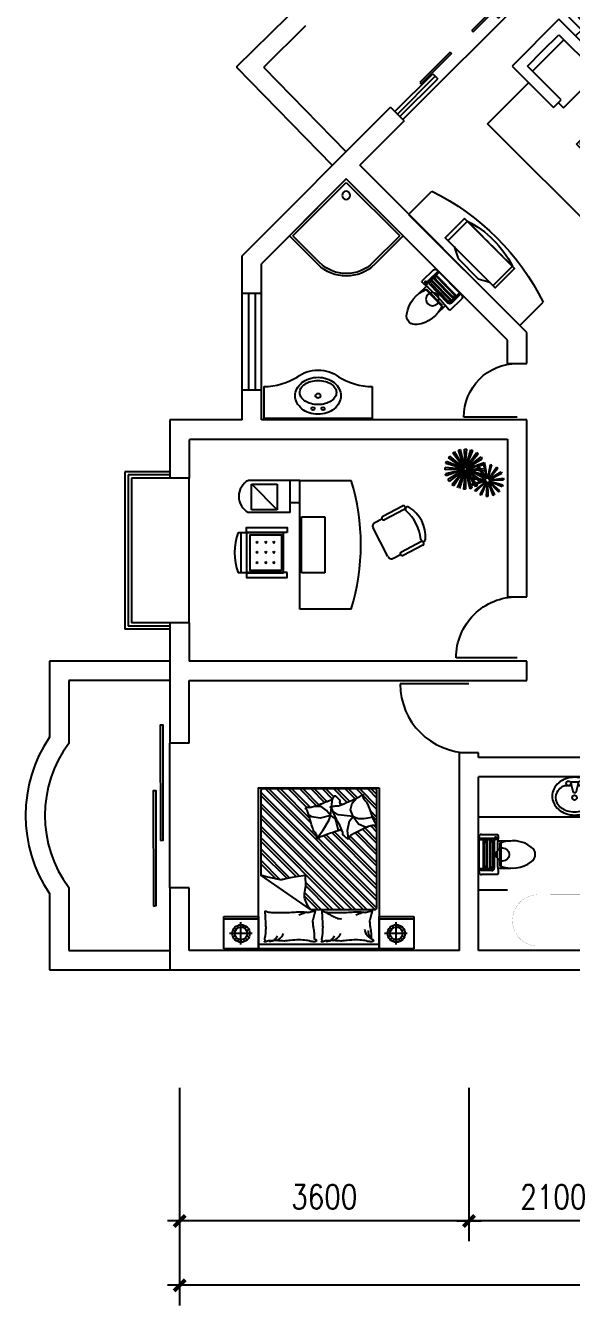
# Model space of a CAD drawing. Header units: millimetres. Extents: x 1118 to 35723, y 564 to 28366.
# Drawn here: x 7917 to 14708, y 564 to 16479 of the extents above; entities that cross this region are included whole.
import ezdxf
from ezdxf.enums import TextEntityAlignment as Align

# ---------------------------------------------------------------- set-up
doc = ezdxf.new("R2010")
doc.units = ezdxf.units.MM
for name, color, linetype in [('AXIS', 3, 'Continuous'), ('GLASS', 5, 'Continuous'), ('JJ', 252, 'Continuous'), ('MC', 2, 'Continuous'), ('WALL', 255, 'Continuous'), ('WINDOW', 2, 'Continuous'), ('WINDOW_TEXT', 7, 'Continuous')]:
    doc.layers.add(name, color=color, linetype=linetype)
doc.styles.add('DIM_FONT', font='SIMPLEX.shx', dxfattribs={"width": 0.8})
doc.styles.add('SIMPLEX', font='SIMPLEX.SHX')
doc.styles.get("Standard").update_dxf_attribs({"font": 'arial.ttf'})
doc.dimstyles.new('DIMN', dxfattribs={"dimtxt": 300, "dimasz": 1, "dimexe": 250, "dimexo": 300, "dimgap": 150, "dimtad": 1, "dimdec": 0, "dimdsep": 46, "dimtxsty": 'DIM_FONT', "dimblk": '_DIMX', "dimcen": 2.5, "dimclrt": 7, "dimadec": 0, "dimazin": 0, "dimtfac": 1, "dimtdec": 0, "dimtix": 1, "dimtmove": 2, "dimatfit": 3, "dimldrblk": '_DIMX', "dimfxl": 1, "dimtolj": 1, "dimtzin": 0, "dimarcsym": 0})

# ---------------------------------------------------------------- blocks, each defined once
blk = doc.blocks.new('_WBLK')
for p, q in [((-0.5, 0.5), (0.5, 0.5)), ((0.5, 0.167), (-0.5, 0.167)), ((0.5, -0.167), (-0.5, -0.167)), ((-0.5, -0.5), (0.5, -0.5))]:
    blk.add_line(p, q)
at = {"layer": 'WINDOW_TEXT', "style": 'SIMPLEX', "flags": 9}
blk.add_attdef('A', text='', height=1, dxfattribs=at).set_placement((0, 1.5), align=Align.MIDDLE)
blk = doc.blocks.new('_DIMX')
blk.add_line((-150, 0), (150, 0))
at = {"const_width": 50}
blk.add_lwpolyline([(-70, -70), (70, 70)], dxfattribs=at)
blk = doc.blocks.new('*D51')
at = {"layer": 'AXIS', "color": 0, "lineweight": -2, "transparency": 16777216}
for p, q in [((9833, 3271), (9833, 564)), ((27731, 3271), (27731, 564)), ((27730, 814), (9834, 814))]:
    blk.add_line(p, q, dxfattribs=at)
at = {"layer": 'DEFPOINTS', "color": 0, "transparency": 16777216}
for p in [(9833, 3571), (27731, 3571), (9833, 814)]:
    blk.add_point(p, dxfattribs=at)
at = {"layer": 'AXIS', "color": 0, "lineweight": -2, "transparency": 16777216, "rotation": 180}
blk.add_blockref('_DIMX', (9833, 814), dxfattribs=at)
at = {"layer": 'AXIS', "color": 0, "lineweight": -2, "transparency": 16777216}
blk.add_blockref('_DIMX', (27731, 814), dxfattribs=at)
at = {"layer": 'AXIS', "color": 7, "transparency": 16777216, "insert": (18782, 1114), "char_height": 300, "attachment_point": 5, "style": 'DIM_FONT'}
blk.add_mtext('\\A1;17898', dxfattribs=at)
blk = doc.blocks.new('*D52')
at = {"layer": 'AXIS', "color": 0, "lineweight": -2, "transparency": 16777216}
for p, q in [((9833, 3271), (9833, 1364)), ((13433, 3271), (13433, 1364)), ((13432, 1614), (9834, 1614))]:
    blk.add_line(p, q, dxfattribs=at)
at = {"layer": 'DEFPOINTS', "color": 0, "transparency": 16777216}
for p in [(9833, 3571), (13433, 3571), (9833, 1614)]:
    blk.add_point(p, dxfattribs=at)
at = {"layer": 'AXIS', "color": 0, "lineweight": -2, "transparency": 16777216, "rotation": 180}
blk.add_blockref('_DIMX', (9833, 1614), dxfattribs=at)
at = {"layer": 'AXIS', "color": 0, "lineweight": -2, "transparency": 16777216}
blk.add_blockref('_DIMX', (13433, 1614), dxfattribs=at)
at = {"layer": 'AXIS', "color": 7, "transparency": 16777216, "insert": (11633, 1914), "char_height": 300, "attachment_point": 5, "style": 'DIM_FONT'}
blk.add_mtext('\\A1;3600', dxfattribs=at)
blk = doc.blocks.new('_C4WAM')
at = {"color": 2}
for p, q in [((-219, -210), (-219, 193)), ((-219, 193), (213, 193)), ((213, 193), (213, -210)), ((-138, 2), (144, 2)), ((-111, 2), (-80, 2)), ((-75, 31), (-102, 45)), ((-56, 60), (-76, 82)), ((-31, 76), (-43, 104)), ((0, 138), (0, -138)), ((0, 82), (0, 112)), ((30, 76), (41, 103)), ((54, 60), (76, 79)), ((72, 33), (99, 46)), ((-70, -35), (-97, -50)), ((-49, -59), (-70, -82)), ((-23, -72), (-35, -102)), ((32, -68), (48, -95)), ((59, -48), (82, -68)), ((73, -23), (101, -34)), ((213, -178), (-219, -178)), ((213, -210), (-219, -210))]:
    blk.add_line(p, q, dxfattribs=at)
for centre, radius in [((-2, 3), 109), ((-1, 3), 78.7)]:
    blk.add_circle(centre, radius, dxfattribs=at)
at = {"style": 'DIM_FONT', "width": 0.8, "flags": 9}
for tag in ['XSIZE', 'YSIZE']:
    blk.add_attdef(tag, (0, 0), '', height=0.5, dxfattribs=at)
blk = doc.blocks.new('_R44UEP')
at = {"layer": 'JJ', "color": 8}
for p, q in [((52, -750), (52, 750)), ((1906, 722), (489, -696)), ((1807, 722), (489, -597)), ((1665, 722), (489, -455)), ((1764, 722), (489, -554)), ((1623, 722), (489, -413)), ((1524, 722), (489, -314)), ((1482, 722), (489, -272)), ((489, 103), (916, 722)), ((1948, 722), (510, -717)), ((1988, 662), (602, -724)), ((1100, 722), (859, 480)), ((1057, 722), (869, 533)), ((1199, 722), (872, 395)), ((1241, 722), (880, 360)), ((1340, 722), (895, 276)), ((1383, 722), (901, 240)), ((1968, 722), (916, 722)), ((1988, -704), (1988, 702)), ((1988, 620), (644, -724)), ((1988, 521), (1563, 96)), ((1988, 478), (1621, 111)), ((1988, 379), (1758, 149)), ((1988, 337), (1759, 108)), ((655, 178), (489, 11)), ((694, 175), (489, -31)), ((824, 163), (489, -173)), ((781, 162), (489, -130)), ((1988, 238), (1779, 29)), ((1988, 195), (1790, -2)), ((489, 103), (489, -704)), ((1368, 28), (1472, -52)), ((1626, -16), (1640, 87)), ((1640, 87), (1660, 123)), ((1769, -30), (1769, 63)), ((1988, 96), (1820, -72)), ((1988, 54), (1833, -101)), ((1406, -61), (743, -724)), ((1417, -92), (785, -724)), ((1472, -52), (1603, -127)), ((1603, -127), (1658, -145)), ((1658, -145), (1617, -202)), ((1658, -145), (1626, -16)), ((1658, -145), (1721, -95)), ((1658, -145), (1752, -156)), ((1721, -95), (1769, -30)), ((1767, -158), (1861, -170)), ((1988, -45), (1862, -171)), ((1988, -87), (1889, -186)), ((1443, -166), (884, -724)), ((1454, -197), (927, -724)), ((1477, -273), (1452, -298)), ((1559, -222), (1470, -241)), ((1617, -202), (1559, -222)), ((1645, -426), (1664, -240)), ((1664, -240), (1700, -190)), ((1700, -190), (1709, -178)), ((1816, -259), (1793, -282)), ((1988, -186), (1821, -353)), ((1988, -229), (1834, -383)), ((1373, -377), (1026, -724)), ((1405, -388), (1068, -724)), ((1440, -452), (1167, -724)), ((1368, -369), (1471, -355)), ((1471, -355), (1593, -381)), ((1645, -426), (1552, -495)), ((1593, -381), (1645, -426)), ((1645, -426), (1618, -493)), ((1645, -426), (1728, -395)), ((1728, -395), (1810, -415)), ((1988, -469), (1733, -724)), ((1810, -415), (1873, -469)), ((1988, -328), (1865, -451)), ((1988, -370), (1878, -480)), ((1454, -480), (1210, -724)), ((1488, -545), (1309, -724)), ((1502, -574), (1351, -724)), ((1552, -495), (1514, -589)), ((1514, -589), (1518, -613)), ((1618, -493), (1621, -562)), ((1621, -562), (1638, -660)), ((1722, -636), (1634, -724)), ((1988, -512), (1775, -724)), ((1988, -611), (1874, -724)), ((509, -724), (1968, -724)), ((879, -750), (879, -753)), ((1528, -646), (1450, -724)), ((1534, -683), (1492, -724)), ((1657, -658), (1591, -724)), ((1638, -660), (1645, -663)), ((1988, -653), (1917, -724))]:
    blk.add_line(p, q, dxfattribs=at)
blk.add_lwpolyline([(2000, -750), (0, -750), (0, 750), (2000, 750)], close=True, dxfattribs=at)
for points in [[(127, 60, -0.263368), (108, 32, -0.494818), (89, 41, -0.049225), (88, 59, -0.036831), (89, 83, -0.031893), (97, 121, 0.035782), (104, 155, 0.032941), (110, 244, 0.026564), (104, 356, 0.017905), (99, 393, -0.033397), (97, 413, -0.03204), (97, 450, 0.018442), (101, 515, 0.010837), (100, 579, 0.014624), (97, 627, 0.111249), (89, 650, -0.153708), (86, 667, -0.076444), (87, 674, -0.215512), (89, 676, -0.585858), (92, 673, 0.363489), (95, 669, 0.191716), (106, 669, -0.129675), (123, 671, -0.01735), (140, 668, 0.019326), (155, 665, 0.018818), (223, 658, 0.021828), (283, 657, 0.006204), (316, 659, 0.001963), (423, 665, 0.028341), (459, 669, -0.117014), (468, 669, -0.36606), (469, 667, -0.03973), (466, 654, -0.048309), (461, 640, 0.062981), (457, 629, 0.04058), (454, 606, 0.014345), (451, 539, 0.005484), (452, 414, 0.007153), (455, 317, 0.008762), (458, 275, -0.008153), (461, 229, -0.06251), (456, 172, 0.078669), (454, 127, 0.047825), (459, 104, -0.034494), (466, 73, -0.023571), (469, 48, -0.510228), (468, 47), (438, 55), (356, 75, 0.073041), (336, 77, 0.023305), (275, 71, 0.018299), (252, 67, -0.01097), (214, 60, -0.042281), (180, 57, -0.027201), (126, 60)], [(912, 164, 0.007867), (894, 282, 0.009508), (876, 378, 0.006616), (862, 443, -0.023828), (858, 462, -0.080713), (859, 480, -0.009591), (891, 633, -0.013133), (899, 666, -0.007859), (916, 722)], [(95, 616, 0.088153), (98, 582, 0.088153), (114, 550, 0.077547), (135, 529, 0.077547), (162, 515)], [(101, 534, 0.027842), (111, 510, 0.048685), (119, 498, 0.023666), (144, 470, 0.031223), (164, 451, 0.046801), (172, 446, 0.023191), (189, 438)], [(454, 151, 0.009729), (445, 178, 0.009729), (435, 205, 0.007971), (426, 227, 0.007971), (416, 248)], [(489, 103, -0.085272), (599, 167, -0.124044), (686, 176), (782, 162), (912, 164)], [(1480, -286, 0.025626), (1478, -274, 0.0108), (1436, -145, 0.00456), (1405, -58, 0.01125), (1391, -23, 0.069394), (1380, -4, -0.079756), (1371, 13, -0.106399), (1368, 28, -0.328642), (1372, 32, -0.299547), (1378, 29, 0.189917), (1387, 24, 0.033518), (1397, 23, 0.075627), (1402, 23, 0.053489), (1410, 26, 0.017838), (1432, 38, 0.038394), (1456, 55, -0.059529), (1472, 66, -0.035943), (1498, 76, -0.011245), (1585, 102, -0.006203), (1624, 112, 0.010783), (1647, 118, 0.019485), (1660, 123, 0.005062), (1710, 142, 0.101392), (1736, 159, -0.223768), (1749, 164, -0.25558), (1754, 161, -0.081563), (1759, 145, -0.071805), (1759, 128, 0.069985), (1759, 111, 0.03546), (1772, 51, 0.029432), (1797, -18, 0.001554), (1811, -51, -0.00152), (1826, -85, -0.004735), (1840, -121, 0.00382), (1859, -164, 0.296001), (1891, -186, -0.649774), (1900, -208, -0.02319), (1895, -212, 0.0288), (1892, -216, 0.005727), (1886, -223, -0.004358), (1878, -231, -0.027528), (1861, -248, -0.046214), (1850, -257, -0.194121), (1833, -260, 0.133719), (1809, -261, 0.005779), (1787, -268, 0.008882)], [(127, -649, -0.263368), (108, -677, -0.494818), (89, -668, -0.049225), (88, -650, -0.036831), (89, -626, -0.031893), (97, -589, 0.035782), (104, -555, 0.032941), (110, -465, 0.026564), (104, -354, 0.017905), (99, -316, -0.033397), (97, -296, -0.03204), (97, -259, 0.018442), (101, -195, 0.010837), (100, -130, 0.014624), (97, -82, 0.111249), (89, -59, -0.153708), (86, -42, -0.076444), (87, -35, -0.215512), (89, -33, -0.585858), (92, -36, 0.363489), (95, -41, 0.191716), (106, -41, -0.129675), (123, -39, -0.01735), (140, -42, 0.019326), (155, -44, 0.018818), (223, -51, 0.021828), (283, -52, 0.006204), (316, -50, 0.001963), (423, -44, 0.028341), (459, -40, -0.117014), (468, -41, -0.36606), (469, -42, -0.03973), (466, -56, -0.048309), (461, -69, 0.062981), (457, -80, 0.04058), (454, -103, 0.014345), (451, -170, 0.005484), (452, -296, 0.007153), (455, -392, 0.008762), (458, -434, -0.008153), (461, -480, -0.06251), (456, -537, 0.078669), (454, -583, 0.047825), (459, -605, -0.034494), (466, -636, -0.023571), (469, -661, -0.510228), (468, -662), (438, -655), (356, -634, 0.073041), (336, -632, 0.023305), (275, -638, 0.018299), (252, -642, -0.01097), (214, -649, -0.042281), (180, -652, -0.027201), (126, -649)], [(95, -93, 0.088153), (98, -128, 0.088153), (114, -159, 0.077547), (135, -181, 0.077547), (162, -195)], [(455, -89, 0.016108), (429, -128, 0.024599), (414, -155, 0.009477), (391, -204, 0.015937), (378, -234, 0.072521), (375, -250, 0.033339), (375, -287)], [(101, -175, 0.027842), (111, -199, 0.048685), (119, -211, 0.023666), (144, -239, 0.031223), (164, -258, 0.046801), (172, -264, 0.023191), (189, -272)], [(454, -559, 0.009729), (445, -531, 0.009729), (435, -504, 0.007971), (426, -483, 0.007971), (416, -461)], [(127, -649, -0.077379), (152, -614, -0.077379), (187, -589, -0.047525), (211, -579, -0.047525), (238, -574)], [(143, -651, -0.05369), (156, -636, -0.070312), (168, -628, -0.015448), (177, -625, -0.013244), (187, -621, -0.082127), (205, -618, -0.064164), (228, -621)]]:
    blk.add_lwpolyline(points, format="xyb", dxfattribs=at)
blk.add_lwpolyline([(1583, -692, 0.101392), (1559, -710, -0.223768), (1546, -716, -0.25558), (1541, -714, -0.081563), (1535, -698, -0.071805), (1534, -681, 0.069985), (1532, -664, 0.03546), (1515, -605, 0.029432), (1485, -539, 0.001554), (1468, -506, -0.00152), (1451, -474, -0.004735), (1433, -439, 0.00382), (1412, -397, 0.296001), (1378, -378, -0.649774), (1367, -357, -0.02319), (1372, -352, 0.0288), (1375, -348, 0.005727), (1380, -341, -0.004358), (1387, -332, -0.027528), (1403, -314, -0.046214), (1414, -305, -0.194121), (1430, -300, 0.133719), (1454, -297, 0.011505), (1496, -279, 0.008882), (1550, -253, 0.012426), (1618, -215, -0.033612), (1644, -203), (1701, -180), (1744, -162, 0.224341), (1757, -147, -0.722772), (1766, -147, -0.103513), (1767, -151, 0.053465), (1767, -158, 0.030109), (1772, -181, -0.031436), (1776, -203, -0.05324), (1776, -218, 0.05518), (1777, -233, 0.056271), (1783, -258, 0.0108), (1835, -384, 0.00456), (1873, -469, 0.01125), (1889, -503, 0.069394), (1902, -521, -0.079756), (1912, -537, -0.106399), (1915, -551, -0.328642), (1912, -555, -0.299547), (1906, -554, 0.189917), (1896, -549, 0.033518), (1886, -548, 0.075627), (1882, -549, 0.053489), (1874, -553, 0.017838), (1853, -566, 0.038394), (1830, -585, -0.059529), (1815, -597, -0.035943), (1790, -610, -0.011245), (1705, -642, -0.006203), (1667, -655, 0.010783), (1645, -663, 0.019485), (1632, -668, 0.005062)], format="xyb", close=True, dxfattribs=at)
for centre, start, end in [((1968, 702), 0, 90), ((509, -704), 180, 270), ((741, -704), 270, 0), ((1968, -704), 270, 0)]:
    blk.add_arc(centre, 20, start, end, dxfattribs=at)
at = {"layer": 'JJ', "color": 8, "rotation": 90}
for p in [(193, 969), (193, -963)]:
    blk.add_blockref('_C4WAM', p, dxfattribs=at)
at = {"color": 8, "style": 'DIM_FONT', "width": 0.8, "flags": 9}
for tag in ['XSIZE', 'YSIZE']:
    blk.add_attdef(tag, (0, 0), '', height=0.5, dxfattribs=at)
blk = doc.blocks.new('_R43UKP')
at = {"layer": 'JJ', "color": 8}
for p, q in [((0, 0), (0, 640)), ((1600, 640), (1600, 0)), ((452, 309), (1149, 309)), ((452, 20), (452, 309)), ((1149, 309), (1149, 20)), ((0, 0), (0, -640)), ((1600, 0), (0, 0)), ((280, 0), (280, -120)), ((1149, 20), (452, 20)), ((400, -120), (0, -120)), ((400, -120), (400, -640)), ((48, -596), (368, -281)), ((48, -601), (48, -281)), ((48, -281), (368, -281)), ((368, -281), (368, -601)), ((648, -768), (648, -208)), ((648, -208), (1148, -208)), ((760, -310), (784, -334)), ((784, -310), (760, -334)), ((886, -310), (910, -334)), ((910, -310), (886, -334)), ((1012, -310), (1036, -334)), ((1036, -310), (1012, -334)), ((1148, -655), (1148, -203)), ((760, -411), (784, -435)), ((784, -411), (760, -435)), ((886, -411), (910, -435)), ((910, -411), (886, -435)), ((1012, -411), (1036, -435)), ((1036, -411), (1012, -435)), ((368, -601), (48, -601)), ((760, -521), (784, -545)), ((784, -521), (760, -545)), ((910, -521), (886, -545)), ((886, -521), (910, -545)), ((1012, -521), (1036, -545)), ((1036, -521), (1012, -545)), ((1148, -661), (648, -661)), ((1148, -731), (648, -731)), ((1148, -661), (1148, -768))]:
    blk.add_line(p, q, dxfattribs=at)
for points in [[(650, -156), (650, -663), (586, -663), (586, -156)], [(1145, -156), (1145, -663), (1210, -663), (1210, -156)], [(1119, -227), (1119, -620), (679, -620), (679, -227)]]:
    blk.add_lwpolyline(points, close=True, dxfattribs=at)
for centre, radius, start, end in [((800, -1967), 2727, 72.9385, 107.0615), ((200, -533), 227, 208.0725, 331.9275), ((898, -104), 709, 249.3541, 290.6459)]:
    blk.add_arc(centre, radius, start, end, dxfattribs=at)
at = {"color": 8, "style": 'DIM_FONT', "width": 0.8, "flags": 9}
for tag in ['XSIZE', 'YSIZE']:
    blk.add_attdef(tag, (0, 0), '', height=0.5, dxfattribs=at)
blk = doc.blocks.new('M_A14NPV')
for points in [[(0.1799, 0.1784), (0.1767, 0.1601), (-0.6168, 0.1601), (-0.6167, 0.1808)], [(0.6323, 0.2261), (0.6292, 0.2078), (-0.1643, 0.2078), (-0.1643, 0.2286)]]:
    blk.add_lwpolyline(points, close=True)
blk = doc.blocks.new('*D54')
at = {"layer": 'AXIS', "color": 0, "lineweight": -2, "transparency": 16777216}
for p, q in [((13433, 3271), (13433, 1364)), ((15533, 3271), (15533, 1364)), ((15532, 1614), (13434, 1614))]:
    blk.add_line(p, q, dxfattribs=at)
at = {"layer": 'DEFPOINTS', "color": 0, "transparency": 16777216}
for p in [(13433, 3571), (15533, 3571), (13433, 1614)]:
    blk.add_point(p, dxfattribs=at)
at = {"layer": 'AXIS', "color": 0, "lineweight": -2, "transparency": 16777216, "rotation": 180}
blk.add_blockref('_DIMX', (13433, 1614), dxfattribs=at)
at = {"layer": 'AXIS', "color": 0, "lineweight": -2, "transparency": 16777216}
blk.add_blockref('_DIMX', (15533, 1614), dxfattribs=at)
at = {"layer": 'AXIS', "color": 7, "transparency": 16777216, "insert": (14483, 1914), "char_height": 300, "attachment_point": 5, "style": 'DIM_FONT'}
blk.add_mtext('\\A1;2100', dxfattribs=at)
blk = doc.blocks.new('_R39UIK')
at = {"layer": 'JJ', "color": 8}
for p, q in [((-2, -1), (-138, 187)), ((0, 0), (-115, 202)), ((3, 1), (-69, 223)), ((5, 2), (-42, 230)), ((9, 2), (9, 235)), ((11, 2), (36, 233)), ((14, 1), (86, 223)), ((16, 1), (111, 213)), ((19, -1), (156, 187)), ((20, -2), (177, 170)), ((-9, -13), (-240, 12)), ((-8, -10), (-229, 62)), ((-7, -8), (-219, 87)), ((-5, -5), (-194, 132)), ((-4, -3), (-176, 153)), ((23, -5), (211, 132)), ((24, -7), (226, 109)), ((25, -10), (246, 62)), ((26, -12), (253, 36)), ((-246, -208), (-420, -151)), ((-244, -203), (-390, -95)), ((-242, -202), (-378, -80)), ((-238, -199), (-328, -40)), ((-237, -198), (-310, -31)), ((-231, -196), (-248, -15)), ((-9, -15), (-241, -15)), ((-8, -19), (-236, -66)), ((-229, -196), (-229, -14)), ((-8, -21), (-229, -92)), ((-224, -197), (-166, -24)), ((-222, -198), (-148, -31)), ((-218, -201), (-94, -66)), ((-216, -202), (-81, -80)), ((-213, -207), (-46, -134)), ((-213, -208), (-39, -152)), ((-7, -24), (-208, -139)), ((-5, -26), (-194, -162)), ((-3, -28), (-159, -200)), ((-2, -29), (-138, -217)), ((2, -31), (-94, -243)), ((3, -32), (-69, -253)), ((7, -33), (-19, -264)), ((9, -33), (9, -265)), ((12, -32), (60, -260)), ((14, -32), (86, -253)), ((17, -30), (133, -232)), ((19, -29), (156, -217)), ((22, -27), (194, -183)), ((23, -26), (211, -162)), ((25, -21), (246, -92)), ((25, -22), (237, -118)), ((26, -15), (259, -15)), ((26, -17), (257, -42)), ((-247, -216), (-428, -234)), ((-247, -217), (-426, -253)), ((-247, -210), (-425, -170)), ((-245, -222), (-403, -313)), ((-244, -224), (-392, -330)), ((-240, -228), (-347, -375)), ((-238, -229), (-331, -386)), ((-233, -231), (-272, -409)), ((-231, -231), (-252, -412)), ((-226, -231), (-188, -409)), ((-224, -230), (-170, -405)), ((-219, -228), (-112, -376)), ((-218, -227), (-97, -364)), ((-214, -221), (-48, -297)), ((-214, -223), (-57, -314)), ((-212, -214), (-29, -216)), ((-212, -216), (-31, -235))]:
    blk.add_line(p, q, dxfattribs=at)
for centre, radius, start, end in [((9, -15), 250, 119.7533, 126), ((9, -15), 250, 101.7533, 108), ((9, -15), 250, 83.7533, 90), ((9, -15), 250, 65.7533, 72), ((9, -15), 250, 47.7533, 54), ((9, -15), 250, 173.7533, 180), ((9, -15), 250, 155.7533, 162), ((9, -15), 250, 137.7533, 144), ((9, -15), 17.5, 119.7533, 126), ((9, -15), 17.5, 101.7533, 108), ((9, -15), 17.5, 83.7533, 90), ((9, -15), 17.5, 65.7533, 72), ((9, -15), 250, 29.7533, 36), ((9, -15), 250, 11.7533, 18), ((-229, -214), 200, 161.8589, 167.4365), ((-229, -214), 200, 137.8589, 143.4365), ((-229, -214), 200, 113.8589, 119.4365), ((-229, -214), 200, 89.8589, 95.4365), ((9, -15), 250, 191.7533, 198), ((9, -15), 250, 209.7533, 216), ((-229, -214), 200, 65.8589, 71.4365), ((-229, -214), 200, 41.8589, 47.4365), ((-229, -214), 200, 17.8589, 23.4365), ((9, -15), 17.5, 173.7533, 180), ((9, -15), 17.5, 155.7533, 162), ((9, -15), 17.5, 191.7533, 198), ((9, -15), 17.5, 209.7533, 216), ((9, -15), 17.5, 137.7533, 144), ((9, -15), 17.5, 227.7533, 234), ((9, -15), 17.5, 245.7533, 252), ((9, -15), 17.5, 263.7533, 270), ((9, -15), 17.5, 281.7533, 288), ((9, -15), 17.5, 299.7533, 306), ((9, -15), 17.5, 47.7533, 54), ((9, -15), 17.5, 317.7533, 324), ((9, -15), 17.5, 29.7533, 36), ((9, -15), 17.5, 11.7533, 18), ((9, -15), 17.5, 335.7533, 342), ((9, -15), 17.5, 353.7533, 0), ((9, -15), 250, 335.7533, 342), ((9, -15), 250, 353.7533, 0), ((-229, -214), 200, 185.8589, 191.4365), ((-229, -214), 200, 209.8589, 215.4365), ((9, -15), 250, 227.7533, 234), ((9, -15), 250, 245.7533, 252), ((-229, -214), 200, 329.8589, 335.4365), ((-229, -214), 200, 353.8589, 359.4365), ((9, -15), 250, 263.7533, 270), ((9, -15), 250, 281.7533, 288), ((9, -15), 250, 317.7533, 324), ((-229, -214), 200, 233.8589, 239.4365), ((-229, -214), 200, 257.8589, 263.4365), ((-229, -214), 200, 281.8589, 287.4365), ((-229, -214), 200, 305.8589, 311.4365)]:
    blk.add_arc(centre, radius, start, end, dxfattribs=at)
at = {"color": 8, "style": 'DIM_FONT', "width": 0.8, "flags": 9}
for tag in ['XSIZE', 'YSIZE']:
    blk.add_attdef(tag, (0, 0), '', height=0.5, dxfattribs=at)
blk = doc.blocks.new('_E21XNX')
at = {"layer": 'JJ'}
for p, q in [((-170, 234), (-170, 395)), ((170, 234), (170, 395)), ((-250, 30), (-250, 232)), ((-200, 160), (-200, 0)), ((-170, 190), (170, 190)), ((-155, 170), (155, 170)), ((-144, 270), (144, 270)), ((-140, 260), (140, 260)), ((200, 160), (200, 0)), ((250, 233), (250, 30)), ((220, 0), (-220, 0)), ((-180, 144), (-180, 0)), ((-180, 144), (180, 144)), ((-180, 134), (180, 134)), ((-180, 103), (180, 103)), ((-180, 51), (180, 51)), ((-179, 62), (179, 62)), ((-140, 92), (140, 92)), ((180, 144), (180, 0))]:
    blk.add_line(p, q, dxfattribs=at)
for centre, radius in [((0, 294), 81.2), ((-200, 211), 18.5), ((-200, 211), 12.5)]:
    blk.add_circle(centre, radius, dxfattribs=at)
for centre, radius, start, end in [((227, 413), 398, 143.3619, 202.5495), ((0, 590), 110, 33.4509, 146.5491), ((-227, 413), 398, 337.4505, 36.6381), ((-234, 219), 20.2, 78.067, 140.9933), ((1, 2541), 2314, 264.1479, 269.9714), ((-170, 160), 30, 89.9995, 180), ((-155, 145), 25, 90, 180), ((-1, 2541), 2314, 270.0286, 275.8521), ((155, 145), 25, 0, 90), ((170, 160), 30, 0, 90.002), ((235, 219), 20.2, 41.8851, 101.933), ((-220, 30), 30, 180, 270), ((-140, 52), 50, 90, 143.1301), ((-140, 52), 40, 90, 180), ((140, 52), 50, 36.8699, 90), ((140, 52), 40, 360, 90), ((220, 30), 30, 270, 0)]:
    blk.add_arc(centre, radius, start, end, dxfattribs=at)
at = {"style": 'DIM_FONT', "width": 0.7, "flags": 9}
for tag in ['XSIZE', 'YSIZE']:
    blk.add_attdef(tag, (0, 0), '', height=0.5, dxfattribs=at)
blk = doc.blocks.new('_DBLK')
blk.add_line((-0.45, 0), (-0.45, -0.95))
blk.add_arc((-0.45, 0), 0.95, 270, 0)
at = {"layer": 'WINDOW_TEXT', "style": 'SIMPLEX', "flags": 9}
blk.add_attdef('A', text='', height=1, dxfattribs=at).set_placement((0, 1.5), align=Align.MIDDLE)
blk = doc.blocks.new('M_C32CXI')
for p, q in [((-188, 275), (87, 275)), ((87, 225), (-188, 225)), ((212, 250), (112, 250)), ((262, 200), (262, -200)), ((-188, -225), (87, -225)), ((87, -275), (-188, -275)), ((212, -250), (112, -250))]:
    blk.add_line(p, q)
for centre, radius, start, end in [((111, 0), 426, 148.1092, 211.8908), ((-227, 210), 28.1, 338.7607, 148.1092), ((314, 0), 552, 158.7607, 201.2393), ((-188, 250), 25, 90, 270), ((87, 250), 25, 270, 90), ((212, 200), 50, 0, 90), ((-227, -210), 28.1, 211.8908, 21.2393), ((-188, -250), 25, 90, 270), ((87, -250), 25, 270, 90), ((212, -200), 50, 270, 0)]:
    blk.add_arc(centre, radius, start, end)
at = {"width": 0.8, "flags": 9}
for tag in ['XSIZE', 'YSIZE']:
    blk.add_attdef(tag, (0, 0), '', height=0.5, dxfattribs=at)
blk = doc.blocks.new('_E22XDX')
at = {"layer": 'JJ'}
for p, q in [((-37, -105), (-107, -105)), ((44, -61), (-44, -61)), ((-15, -194), (-44, -76)), ((44, -76), (15, -194)), ((107, -105), (37, -105)), ((15, -194), (-15, -194))]:
    blk.add_line(p, q, dxfattribs=at)
for centre in [(-74, -76), (74, -76), (0, -253)]:
    blk.add_circle(centre, 29.6, dxfattribs=at)
for centre, radius, start, end in [((0, -333), 333, 70.8303, 109.1697), ((-82, -235), 198, 153.7322, 206.2678), ((-42, -254), 242, 130.0063, 153.7322), ((-53, -280), 191, 126.8699, 151.0888), ((-17, -285), 282, 109.1697, 130.0063), ((-21, -323), 244, 123.9045, 126.8699), ((-107, -194), 88.7, 90, 123.9045), ((107, -194), 88.7, 57.7402, 90), ((17, -285), 282, 49.9937, 70.8303), ((53, -280), 191, 28.9112, 57.7402), ((42, -254), 242, 26.2678, 49.9937), ((82, -235), 198, 333.7322, 26.2678), ((-102, -253), 135, 151.0888, 208.9112), ((-53, -226), 191, 208.9112, 233.1301), ((53, -226), 191, 306.8699, 331.0888), ((102, -253), 135, 331.0888, 28.9112), ((-42, -216), 242, 206.2678, 229.9937), ((-17, -185), 282, 229.9937, 250.8303), ((-21, -183), 244, 233.1301, 252.7421), ((0, -137), 333, 250.8303, 289.1697), ((0, -116), 314, 252.7421, 287.2579), ((21, -183), 244, 287.2579, 306.8699), ((17, -185), 282, 289.1697, 310.0063), ((42, -216), 242, 310.0063, 333.7322)]:
    blk.add_arc(centre, radius, start, end, dxfattribs=at)
at = {"style": 'DIM_FONT', "width": 0.7, "flags": 9}
for tag in ['XSIZE', 'YSIZE']:
    blk.add_attdef(tag, (0, 0), '', height=0.5, dxfattribs=at)
blk = doc.blocks.new('M_E4')
for p, q in [((670, -80), (670, -137)), ((670, -86), (670, -97)), ((670, -663), (670, -614))]:
    blk.add_line(p, q)
at = {"const_width": 1.5}
for points in [[(-750, -750), (-750, 0)], [(-750, 0), (750, 0)], [(750, 0), (750, -750)], [(608, -56), (640, -56)], [(670, -90), (670, -656)], [(750, -750), (-750, -750)], [(670, -663), (670, -655)]]:
    blk.add_lwpolyline(points, dxfattribs=at)
for points in [[(-399, -56, 0.930688), (-388, -693, 0.930688)], [(670, -86, 0.414214), (640, -56, 0.414214)], [(670, -90, 0.041784), (670, -85, 0.412615)], [(640, -693, 0.414214), (670, -663, 0.414214)]]:
    blk.add_lwpolyline(points, format="xyb", dxfattribs=at)
at = {"const_width": 1.5, "flags": 128}
for points in [[(-399, -56), (608, -56)], [(-399, -694), (645, -692)]]:
    blk.add_lwpolyline(points, dxfattribs=at)
for radius in [25, 23]:
    blk.add_circle((550, -381), radius)
blk.add_arc((640, -663), 30, 270, 280.176)
at = {"width": 0.8, "flags": 9}
for tag in ['XSIZE', 'YSIZE']:
    blk.add_attdef(tag, (0, 0), '', height=0.5, dxfattribs=at)
blk = doc.blocks.new('_C64MXU')
at = {"layer": 'GLASS', "color": 0, "linetype": 'Continuous'}
for p, q in [((591, 1867), (-231, 1867)), ((-231, 1867), (-231, 1137)), ((591, 1137), (591, 1867)), ((-96, 1732), (164, 1732)), ((-96, 1137), (-96, 1732)), ((456, 1642), (-96, 1642)), ((164, 1732), (456, 1732)), ((456, 1732), (456, 1137)), ((-231, 1137), (-96, 1137)), ((-147, 1047), (-147, 1137)), ((-147, 1137), (-147, 1047)), ((456, 1137), (591, 1137)), ((506, 1047), (506, 1137)), ((-147, 1047), (506, 1047)), ((609, -831), (609, 958)), ((609, 958), (699, 958)), ((699, 958), (609, 958)), ((1509, 1042), (699, 1042)), ((699, 1042), (699, 907)), ((1509, -915), (1509, 1042)), ((699, 907), (1374, 907)), ((1284, 907), (1284, -780)), ((1374, 907), (1374, -780)), ((243, 581), (-353, 581)), ((-353, 581), (-353, -488)), ((243, -488), (243, 581)), ((609, 355), (1284, 355)), ((609, -228), (1284, -228)), ((-353, -488), (243, -488)), ((1374, -780), (699, -780)), ((699, -780), (699, -915)), ((-147, -920), (506, -920)), ((-147, -920), (-147, -1010)), ((-147, -1010), (-147, -920)), ((506, -920), (506, -1010)), ((609, -831), (699, -831)), ((699, -831), (609, -831)), ((699, -915), (1509, -915)), ((-231, -1740), (-231, -1010)), ((-231, -1010), (-96, -1010)), ((-96, -1010), (-96, -1605)), ((456, -1605), (456, -1010)), ((456, -1010), (591, -1010)), ((591, -1010), (591, -1740)), ((456, -1515), (-96, -1515)), ((591, -1740), (-231, -1740)), ((-96, -1605), (164, -1605)), ((164, -1605), (456, -1605))]:
    blk.add_line(p, q, dxfattribs=at)
at = {"layer": 'GLASS'}
for p, q in [((722, 1144), (722, 1794)), ((722, 1794), (1372, 1794)), ((1372, 1794), (1372, 1144)), ((802, 1358), (802, 1684)), ((832, 1714), (1262, 1714)), ((1292, 1684), (1292, 1254)), ((-231, 1584), (-954, 1584)), ((-954, 1584), (-954, -1448)), ((722, 1584), (591, 1584)), ((1372, 1144), (722, 1144)), ((1262, 1224), (897, 1224)), ((1067, 1144), (1067, 1042)), ((1067, -915), (1067, -1027)), ((700, -1027), (1350, -1027)), ((700, -1677), (700, -1027)), ((1240, -1107), (810, -1107)), ((1350, -1027), (1350, -1677)), ((780, -1137), (780, -1567)), ((1270, -1567), (1270, -1137)), ((-954, -1448), (-231, -1448)), ((591, -1448), (700, -1448)), ((1350, -1677), (700, -1677)), ((810, -1597), (1240, -1597))]:
    blk.add_line(p, q, dxfattribs=at)
at = {"layer": 'GLASS', "linetype": 'Continuous'}
for p, q in [((957, 1599), (1013, 1562)), ((1004, 1648), (1042, 1592)), ((1067, 1675), (1081, 1609)), ((1135, 1676), (1123, 1610)), ((1199, 1651), (1162, 1594)), ((1248, 1603), (1193, 1565)), ((932, 1535), (998, 1523)), ((933, 1467), (998, 1481)), ((960, 1404), (1015, 1442)), ((1251, 1409), (1195, 1445)), ((1275, 1541), (1209, 1526)), ((1276, 1472), (1210, 1484)), ((878, 1427), (722, 1285)), ((722, 1285), (831, 1164)), ((742, 1285), (777, 1316)), ((762, 1293), (742, 1285)), ((778, 1245), (742, 1285)), ((871, 1392), (762, 1293)), ((762, 1293), (787, 1264)), ((787, 1264), (762, 1293)), ((777, 1316), (786, 1321)), ((778, 1245), (813, 1277)), ((786, 1321), (839, 1369)), ((897, 1364), (787, 1264)), ((791, 1320), (817, 1291)), ((813, 1277), (819, 1286)), ((819, 1286), (871, 1334)), ((831, 1164), (987, 1306)), ((843, 1283), (835, 1275)), ((835, 1275), (844, 1265)), ((839, 1369), (846, 1379)), ((868, 1337), (842, 1365)), ((853, 1272), (843, 1283)), ((846, 1379), (878, 1408)), ((854, 1293), (846, 1285)), ((846, 1285), (855, 1275)), ((864, 1282), (854, 1293)), ((855, 1275), (864, 1282)), ((865, 1303), (857, 1295)), ((857, 1295), (866, 1285)), ((870, 1276), (861, 1268)), ((875, 1292), (865, 1303)), ((866, 1285), (875, 1292)), ((879, 1266), (870, 1276)), ((878, 1408), (871, 1392)), ((871, 1392), (897, 1364)), ((897, 1364), (871, 1392)), ((871, 1392), (914, 1368)), ((871, 1334), (882, 1339)), ((881, 1286), (872, 1278)), ((872, 1278), (881, 1268)), ((987, 1306), (878, 1427)), ((890, 1276), (881, 1286)), ((881, 1268), (890, 1276)), ((882, 1339), (914, 1368)), ((886, 1328), (883, 1326)), ((883, 1326), (892, 1316)), ((895, 1319), (886, 1328)), ((894, 1335), (891, 1332)), ((891, 1332), (899, 1323)), ((892, 1316), (895, 1319)), ((902, 1326), (894, 1335)), ((899, 1315), (896, 1312)), ((896, 1312), (904, 1303)), ((914, 1368), (897, 1364)), ((899, 1323), (902, 1326)), ((907, 1305), (899, 1315)), ((918, 1359), (901, 1344)), ((901, 1344), (949, 1292)), ((906, 1321), (903, 1319)), ((903, 1319), (912, 1309)), ((904, 1303), (907, 1305)), ((915, 1312), (906, 1321)), ((911, 1301), (908, 1298)), ((908, 1298), (917, 1289)), ((920, 1292), (911, 1301)), ((912, 1309), (915, 1312)), ((918, 1308), (915, 1305)), ((915, 1305), (924, 1296)), ((917, 1289), (920, 1292)), ((966, 1307), (918, 1359)), ((927, 1298), (918, 1308)), ((923, 1288), (920, 1285)), ((920, 1285), (929, 1275)), ((932, 1278), (923, 1288)), ((924, 1296), (927, 1298)), ((931, 1294), (928, 1291)), ((928, 1291), (936, 1282)), ((929, 1275), (932, 1278)), ((939, 1285), (931, 1294)), ((936, 1282), (939, 1285)), ((949, 1292), (966, 1307)), ((1009, 1357), (1045, 1413)), ((1073, 1332), (1085, 1398)), ((1141, 1333), (1127, 1398)), ((1203, 1360), (1165, 1415)), ((787, 1264), (778, 1245)), ((800, 1250), (797, 1248)), ((797, 1248), (810, 1233)), ((813, 1236), (800, 1250)), ((810, 1233), (813, 1236)), ((815, 1234), (812, 1231)), ((812, 1231), (825, 1216)), ((828, 1219), (815, 1234)), ((832, 1273), (824, 1265)), ((824, 1265), (833, 1255)), ((825, 1216), (828, 1219)), ((830, 1217), (827, 1214)), ((827, 1214), (840, 1200)), ((843, 1202), (830, 1217)), ((842, 1262), (832, 1273)), ((833, 1255), (842, 1262)), ((848, 1256), (839, 1248)), ((839, 1248), (848, 1238)), ((840, 1200), (843, 1202)), ((844, 1265), (853, 1272)), ((857, 1246), (848, 1256)), ((848, 1238), (857, 1246)), ((859, 1266), (850, 1258)), ((850, 1258), (859, 1248)), ((863, 1239), (855, 1231)), ((855, 1231), (864, 1221)), ((868, 1256), (859, 1266)), ((859, 1248), (868, 1256)), ((861, 1268), (870, 1258)), ((872, 1228), (863, 1239)), ((864, 1221), (872, 1228)), ((874, 1249), (866, 1241)), ((866, 1241), (875, 1231)), ((870, 1258), (879, 1266)), ((883, 1238), (874, 1249)), ((875, 1231), (883, 1238)), ((885, 1259), (877, 1251)), ((877, 1251), (886, 1241)), ((894, 1248), (885, 1259)), ((886, 1241), (894, 1248)), ((896, 1269), (888, 1261)), ((888, 1261), (897, 1250)), ((905, 1258), (896, 1269)), ((897, 1250), (905, 1258)), ((878, -1257), (934, -1293)), ((925, -1208), (963, -1263)), ((988, -1181), (1002, -1246)), ((1056, -1180), (1044, -1246)), ((1119, -1205), (1083, -1261)), ((1169, -1252), (1113, -1290)), ((852, -1320), (918, -1332)), ((854, -1389), (919, -1374)), ((881, -1451), (936, -1413)), ((1172, -1447), (1115, -1410)), ((1196, -1315), (1130, -1329)), ((1197, -1383), (1131, -1371)), ((930, -1499), (966, -1442)), ((993, -1524), (1005, -1458)), ((1062, -1523), (1047, -1457)), ((1124, -1496), (1086, -1440))]:
    blk.add_line(p, q, dxfattribs=at)
for centre, radius in [((1104, 1504), 175), ((1104, 1504), 108), ((1104, 1504), 101), ((1104, 1504), 48.6), ((1025, -1352), 175), ((1025, -1352), 108), ((1025, -1352), 101), ((1025, -1352), 48.6)]:
    blk.add_circle(centre, radius, dxfattribs=at)
at = {"layer": 'GLASS'}
for centre, start, end in [((832, 1684), 90, 180), ((1262, 1684), 0, 90), ((1262, 1254), 270, 0), ((810, -1137), 90, 180), ((1240, -1137), 0, 90), ((810, -1567), 180, 270), ((1240, -1567), 270, 0)]:
    blk.add_arc(centre, 30, start, end, dxfattribs=at)
at = {"layer": 'GLASS', "color": 0, "linetype": 'Continuous'}
for centre, radius, start, end in [((-289, 514), 32.9, 151.971, 268.452), ((-283, 496), 48.6, 43.3503, 136.3564), ((-289, 514), 20, 156.852, 301.1204), ((-283, 496), 35.7, 36.2471, 133.3507), ((-5078, -65), 4819, 1.2466, 6.5101), ((-5078, -65), 4832, 1.2432, 6.6814), ((-71, 2107), 1601, 263.4049, 270.4166), ((-71, 2107), 1588, 263.5903, 270.42), ((-47, 2107), 1588, 269.58, 276.4097), ((-47, 2107), 1601, 269.5834, 276.5951), ((4960, -65), 4832, 173.3186, 178.7568), ((165, 496), 48.6, 43.6436, 136.6497), ((165, 496), 35.7, 46.6493, 143.7529), ((4960, -65), 4819, 173.4899, 178.7534), ((171, 514), 20, 238.8796, 23.148), ((171, 514), 32.9, 271.548, 28.029), ((-5078, 144), 4819, 353.4899, 358.7534), ((-5078, 144), 4832, 353.3186, 358.7568), ((4960, 144), 4832, 181.2432, 186.6814), ((4960, 144), 4819, 181.2466, 186.5101), ((-289, -435), 32.9, 91.548, 208.029), ((-283, -417), 48.6, 223.6436, 316.6497), ((-289, -435), 20, 58.8796, 203.148), ((-283, -417), 35.7, 226.6493, 323.7529), ((-71, -2028), 1601, 89.5834, 96.5951), ((-71, -2028), 1588, 89.58, 96.4097), ((-47, -2028), 1601, 83.4049, 90.4166), ((-47, -2028), 1588, 83.5903, 90.42), ((165, -417), 48.6, 223.3503, 316.3564), ((165, -417), 35.7, 216.2471, 313.3507), ((171, -435), 20, 336.852, 121.1204), ((171, -435), 32.9, 331.971, 88.452)]:
    blk.add_arc(centre, radius, start, end, dxfattribs=at)
at = {"style": 'DIM_FONT', "width": 0.7, "flags": 9}
for tag in ['XSIZE', 'YSIZE']:
    blk.add_attdef(tag, (0, 0), '', height=0.5, dxfattribs=at)
blk = doc.blocks.new('_C1QDG')
at = {"layer": 'JJ'}
blk.add_blockref('_C64MXU', (-1509, -101), dxfattribs=at)
at = {"style": 'DIM_FONT', "width": 0.7, "flags": 9}
for tag in ['XSIZE', 'YSIZE']:
    blk.add_attdef(tag, (0, 0), '', height=0.5, dxfattribs=at)
blk = doc.blocks.new('_R34FFI')
at = {"layer": 'JJ', "xscale": 0.9999999992770696, "yscale": 0.9999999992770696, "zscale": 0.9999999992770696}
blk.add_blockref('_C1QDG', (0, 37), dxfattribs=at)
at = {"flags": 9}
for tag in ['XSIZE', 'YSIZE']:
    blk.add_attdef(tag, (0, 0), '', height=0.5, dxfattribs=at)
blk = doc.blocks.new('_E90YVH')
at = {"layer": 'MC'}
for centre, start, end in [((-956, 690), 328.7001, 358.9248), ((-956, -690), 1.0752, 31.2999)]:
    blk.add_arc(centre, 842, start, end, dxfattribs=at)
at = {"layer": 'WINDOW', "linetype": 'Continuous'}
for p, q in [((-116, 674), (284, 674)), ((284, 674), (284, -674)), ((-116, -674), (284, -674))]:
    blk.add_line(p, q, dxfattribs=at)
at = {"layer": 'WINDOW'}
for points in [[(-320, 0, -0.080943), (-297, 140, -0.08512), (-237, 253, -0.033212)], [(-233, -258, -0.089411), (-297, -140, -0.080943), (-320, 0, -0.080943)]]:
    blk.add_lwpolyline(points, format="xyb", dxfattribs=at)
for points in [[(-230, 0, -0.080943), (-212, 111, -0.089411), (-163, 201, -0.104745), (-85, 264, -0.118949), (0, 285, -0.118949), (85, 264, -0.104745), (163, 201, -0.089411), (212, 111, -0.080943), (230, 0, -0.080943), (212, -111, -0.089411), (163, -201, -0.104745), (85, -264, -0.118949), (0, -285, -0.118949), (-85, -264, -0.104745), (-163, -201, -0.089411), (-212, -111, -0.080943)], [(-190, 0, -0.066481), (-178, 91, -0.079023), (-146, 162, -0.107158), (-94, 213, -0.141642), (-40, 228, -0.141642), (14, 213, -0.107158), (66, 162, -0.079023), (98, 91, -0.066481), (110, 0, -0.066481), (98, -91, -0.079023), (66, -162, -0.107158), (14, -213, -0.141642), (-40, -228, -0.141642), (-94, -213, -0.107158), (-146, -162, -0.079023), (-178, -91, -0.066481)]]:
    blk.add_lwpolyline(points, format="xyb", close=True, dxfattribs=at)
for centre, radius in [((0, 0), 30), ((160, 63), 20), ((160, -63), 20)]:
    blk.add_circle(centre, radius, dxfattribs=at)
at = {"linetype": 'Continuous', "style": 'DIM_FONT', "width": 0.7, "flags": 9}
for tag in ['XSIZE', 'YSIZE']:
    blk.add_attdef(tag, (0, 0), '', height=0.5, dxfattribs=at)
blk = doc.blocks.new('A$C6F9E21BD')
at = {"color": 2, "ltscale": 2}
for p, q in [((106, 1378), (456, 1378)), ((446, 1273), (517, 1132)), ((517, 1132), (517, 778)), ((517, 778), (446, 647)), ((106, 589), (446, 589))]:
    blk.add_line(p, q, dxfattribs=at)
at = {"color": 2}
blk.add_lwpolyline([(106, 1428), (446, 1428), (446, 549), (106, 549)], close=True, dxfattribs=at)
at = {"color": 2, "ltscale": 2}
blk.add_arc((1298, 984), 1256, 161.669, 198.331, dxfattribs=at)
blk.add_spline([(106, 1378), (106, 589)], degree=3, dxfattribs=at)
at = {"layer": 'JJ', "color": 8}
for p, q in [((564, 1956), (153, 1956)), ((564, 1956), (564, 0)), ((564, 0), (153, 0))]:
    blk.add_line(p, q, dxfattribs=at)
blk.add_arc((3082, 978), 3088, 161.534, 198.466, dxfattribs=at)
at = {"flags": 9}
for tag in ['YSIZE', 'XSIZE']:
    blk.add_attdef(tag, (446, 1461), '', height=0.575, dxfattribs=at)
at = {"color": 8, "style": 'DIM_FONT', "width": 0.8, "flags": 9}
for tag in ['YSIZE', 'XSIZE']:
    blk.add_attdef(tag, (594, 978), '', height=0.5, rotation=180, dxfattribs=at)
blk = doc.blocks.new('_A66BNS')
for p, q in [((0.5, 0.04), (-0.5, 0.04)), ((-0.5, 0.0185), (-0.2222, 0.0185)), ((-0.2222, -0.0185), (-0.2222, 0.0185)), ((0.5, 0.0185), (0.2222, 0.0185)), ((0.2222, -0.0185), (0.2222, 0.0185)), ((-0.5, 0), (-0.2222, 0)), ((-0.5, -0.0185), (-0.2222, -0.0185)), ((-0.3015, -0.0336), (-0.3015, -0.0234)), ((-0.0793, -0.0234), (-0.3015, -0.0234)), ((-0.0793, -0.0336), (-0.3015, -0.0336)), ((-0.0793, -0.0336), (-0.0793, -0.0234)), ((0.0793, -0.0234), (0.3015, -0.0234)), ((0.0793, -0.0336), (0.0793, -0.0234)), ((0.0793, -0.0336), (0.3015, -0.0336)), ((0.5, 0), (0.2222, 0)), ((0.5, -0.0185), (0.2222, -0.0185)), ((0.3015, -0.0336), (0.3015, -0.0234))]:
    blk.add_line(p, q)
blk = doc.blocks.new('_E82WNO')
at = {"layer": 'JJ'}
for p, q in [((0, 0), (-1000, 0)), ((-1000, -500), (-1000, 0)), ((0, -1000), (0, 0)), ((-30, -30), (-970, -30)), ((-970, -500), (-970, -30)), ((-30, -970), (-30, -30)), ((-30, -970), (-500, -970)), ((0, -1000), (-500, -1000))]:
    blk.add_line(p, q, dxfattribs=at)
blk.add_circle((-143, -145), 50, dxfattribs=at)
for radius in [500, 470]:
    blk.add_arc((-500, -500), radius, 180, 270, dxfattribs=at)
at = {"style": 'DIM_FONT', "width": 0.8, "flags": 9}
for tag in ['XSIZE', 'YSIZE']:
    blk.add_attdef(tag, (0, 0), '', height=0.5, dxfattribs=at)
blk = doc.blocks.new('_E102XCZ')
at = {"layer": 'JJ', "color": 8}
for p, q in [((-170, 234), (-170, 395)), ((170, 234), (170, 395)), ((-250, 30), (-250, 232)), ((-200, 160), (-200, 0)), ((-170, 190), (170, 190)), ((-155, 170), (155, 170)), ((-144, 270), (144, 270)), ((-140, 260), (140, 260)), ((200, 160), (200, 0)), ((250, 233), (250, 30)), ((220, 0), (-220, 0)), ((-180, 144), (180, 144)), ((-180, 144), (-180, 0)), ((-180, 134), (180, 134)), ((-180, 103), (180, 103)), ((-180, 51), (180, 51)), ((-179, 62), (179, 62)), ((-140, 92), (140, 92)), ((180, 144), (180, 0))]:
    blk.add_line(p, q, dxfattribs=at)
for centre, radius in [((0, 294), 81.2), ((-200, 211), 18.5), ((-200, 211), 12.5)]:
    blk.add_circle(centre, radius, dxfattribs=at)
for centre, radius, start, end in [((227, 413), 398, 143.3619, 202.5495), ((0, 590), 110, 33.4509, 146.5491), ((-227, 413), 398, 337.4505, 36.6381), ((-234, 219), 20.2, 78.067, 140.9933), ((1, 2541), 2314, 264.1479, 269.9714), ((-170, 160), 30, 89.9995, 180), ((-155, 145), 25, 90, 180), ((-1, 2541), 2314, 270.0286, 275.8521), ((155, 145), 25, 0, 90), ((170, 160), 30, 0, 90.002), ((235, 219), 20.2, 41.8851, 101.933), ((-220, 30), 30, 180, 270), ((-140, 52), 50, 90, 143.1301), ((-140, 52), 40, 90, 180), ((140, 52), 50, 36.8699, 90), ((140, 52), 40, 360, 90), ((220, 30), 30, 270, 0)]:
    blk.add_arc(centre, radius, start, end, dxfattribs=at)
at = {"style": 'DIM_FONT', "width": 0.7, "flags": 9}
for tag in ['XSIZE', 'YSIZE']:
    blk.add_attdef(tag, (0, 0), '', height=0.5, dxfattribs=at)

msp = doc.modelspace()

# ---------------------------------------------------------------- linework, layer by layer
at = {"layer": 'JJ'}
for p, q in [((15413.4, 6636.9), (13553.4, 6636.9)), ((13913.4, 5726.9), (13553.4, 5726.9))]:
    msp.add_line(p, q, dxfattribs=at)
at = {"layer": 'WALL'}
for p, q in [((10611.8, 13616.5), (12458.3, 15463)), ((12628, 15293.3), (12458.3, 15463)), ((12628, 15293.3), (12076.5, 14741.8)), ((14153.4, 12664.8), (12076.5, 14741.8)), ((11906.8, 14572.1), (10851.8, 13517.1)), ((13913.4, 12565.4), (11906.8, 14572.1)), ((10611.8, 13147), (10611.8, 13616.5)), ((10851.8, 13147), (10851.8, 13517.1)), ((10851.8, 13147), (10611.8, 13147)), ((14153.4, 12276.9), (14153.4, 12664.8)), ((13913.4, 12276.9), (13913.4, 12565.4)), ((13913.4, 12276.9), (14153.4, 12276.9)), ((10851.8, 11947), (10611.8, 11947)), ((10611.8, 11576.9), (10611.8, 11947)), ((10851.8, 11576.9), (10851.8, 11947)), ((9713.4, 11576.9), (9713.4, 10851.9)), ((10611.8, 11576.9), (9713.4, 11576.9)), ((14153.4, 11576.9), (10851.8, 11576.9)), ((14153.4, 9376.9), (14153.4, 11576.9)), ((9963.4, 11336.9), (9953.4, 11326.9)), ((9953.4, 11326.9), (9953.4, 10851.9)), ((9963.4, 11336.9), (13913.4, 11336.9)), ((13913.4, 11336.9), (13913.4, 9376.9)), ((9953.4, 10851.9), (9713.4, 10851.9)), ((13913.4, 9376.9), (14153.4, 9376.9)), ((9713.4, 9051.9), (9713.4, 7556.9)), ((9953.4, 9051.9), (9713.4, 9051.9)), ((9953.4, 9051.9), (9953.4, 8576.9)), ((14153.4, 8576.9), (9953.4, 8576.9)), ((14153.4, 8336.9), (14153.4, 8576.9)), ((9953.4, 8336.9), (14153.4, 8336.9)), ((9953.4, 7556.9), (9953.4, 8336.9)), ((9953.4, 7556.9), (9713.4, 7556.9)), ((13313.4, 4976.9), (13313.4, 7436.9)), ((13553.4, 7436.9), (13313.4, 7436.9)), ((13553.4, 7376.9), (13553.4, 7436.9)), ((15413.4, 7376.9), (13553.4, 7376.9)), ((15413.4, 7136.9), (13553.4, 7136.9)), ((13553.4, 4976.9), (13553.4, 7136.9)), ((9713.4, 5756.9), (9713.4, 4736.9)), ((9953.4, 5756.9), (9713.4, 5756.9)), ((9953.4, 4976.9), (9953.4, 5756.9)), ((13313.4, 4976.9), (9953.4, 4976.9)), ((15413.4, 4976.9), (13553.4, 4976.9)), ((9713.4, 4736.9), (20453.4, 4736.9))]:
    msp.add_line(p, q, dxfattribs=at)
at = {"layer": 'WINDOW'}
for p, q in [((10544.4, 15970.9), (11179.3, 16593.6)), ((10883.7, 15967.6), (11405.5, 16479.3)), ((10544.4, 15970.9), (10544.2, 15956.8)), ((11736.4, 14741.1), (10544.2, 15956.8)), ((10883.7, 15967.6), (10883.6, 15953.5)), ((11906.1, 14910.9), (10883.6, 15953.5)), ((9153.4, 10931.9), (9153.4, 8971.9)), ((9713.4, 10931.9), (9153.4, 10931.9)), ((9193.4, 10891.9), (9193.4, 9011.9)), ((9713.4, 10891.9), (9193.4, 10891.9)), ((9233.4, 10851.9), (9233.4, 9051.9)), ((9713.4, 10851.9), (9233.4, 10851.9)), ((9953.4, 9051.9), (9953.4, 10851.9)), ((9713.4, 8971.9), (9153.4, 8971.9)), ((9713.4, 9011.9), (9193.4, 9011.9)), ((9713.4, 9051.9), (9233.4, 9051.9)), ((9713.4, 8576.9), (8213.4, 8576.9)), ((8213.4, 8576.9), (8213.4, 7628.6)), ((9713.4, 8336.9), (8453.4, 8336.9)), ((8453.4, 8336.9), (8453.4, 7552.4)), ((9713.4, 5756.9), (9713.4, 7556.9)), ((8453.4, 5761.5), (8453.4, 4976.9)), ((8213.4, 5685.2), (8213.4, 4736.9)), ((8453.4, 4976.9), (9713.4, 4976.9)), ((8213.4, 4736.9), (9713.4, 4736.9))]:
    msp.add_line(p, q, dxfattribs=at)
for radius, start, end in [(1740.5, 146.0623, 213.9377), (1500.5, 143.35957, 216.64043)]:
    msp.add_arc((9657.4, 6656.9), radius, start, end, dxfattribs=at)

# ---------------------------------------------------------------- block references
at = {"layer": 'JJ', "xscale": -1}
for name, p, rotation in [('_R34FFI', (16476.6, 15930.8), 224.999999999931), ('_R39UIK', (13390.3, 10979.8), 13.30995693174343), ('M_E4', (14663.4, 4976.9), 180)]:
    msp.add_blockref(name, p, dxfattribs=dict(at, rotation=rotation))
at = {"layer": 'JJ'}
for name, p, rotation in [('_R43UKP', (11329.1, 10824), 270), ('M_C32CXI', (12565.3, 10175), 207.4615652168226), ('_R44UEP', (11565, 4999), 90), ('_E21XNX', (13558.4, 6171.7), 270)]:
    msp.add_blockref(name, p, dxfattribs=dict(at, rotation=rotation))
msp.add_blockref('_E22XDX', (14747.3, 7131.7), dxfattribs=at)
at = {"layer": 'WALL', "xscale": -1}
for name, p, rotation in [('_E82WNO', (11906.8, 14572.1), 315.0000000000691), ('A$C6F9E21BD', (14464.3, 13146.9), 44.99999999993094), ('_E102XCZ', (13189.1, 13282.8), 134.383540070814)]:
    msp.add_blockref(name, p, dxfattribs=dict(at, rotation=rotation))
at = {"layer": 'WALL', "rotation": 270}
msp.add_blockref('_E90YVH', (11555.6, 11876.1), dxfattribs=at)
at = {"layer": 'WINDOW'}
for name, p, xscale, yscale, zscale, rotation in [('_A66BNS', (13391.7, 16226.7), 2399.999999999994, 2400, 2400, 225), ('_WBLK', (10731.8, 12547), 1200, 240, 1200, 90), ('_DBLK', (14033.4, 11926.9), -700, 700, 700, 270), ('_DBLK', (14033.4, 8976.9), -800, 800, 800, 270), ('_DBLK', (13433.4, 7886.9), -900, -900, 900, 90), ('M_A14NPV', (9914.8, 6668.5), -1800, 1800, 1800, 90)]:
    msp.add_blockref(name, p, dxfattribs=dict(at, xscale=xscale, yscale=yscale, zscale=zscale, rotation=rotation))

# ---------------------------------------------------------------- dimensions: what is measured, and where the dimension line sits
at = {"layer": 'AXIS'}
dim = msp.add_aligned_dim(p1=(27731.3, 3570.6), p2=(9833.4, 3570.6), distance=2756.5, dimstyle='DIMN', dxfattribs=at)
dim.commit()
dim.dimension.update_dxf_attribs({"geometry": '*D51', "text_midpoint": (18782.4, 1114.1)})
for base, p1, p2, picture, middle in [((9833.4, 1614.1), (13433.4, 3570.6), (9833.4, 3570.6), '*D52', (11633.4, 1914.1)), ((13433.4, 1614.1), (15533.4, 3570.6), (13433.4, 3570.6), '*D54', (14483.4, 1914.1))]:
    dim = msp.add_linear_dim(base=base, p1=p1, p2=p2, dimstyle='DIMN', dxfattribs=at)
    dim.commit()
    dim.dimension.update_dxf_attribs({"geometry": picture, "text_midpoint": middle})

doc.saveas('drawing.dxf')
